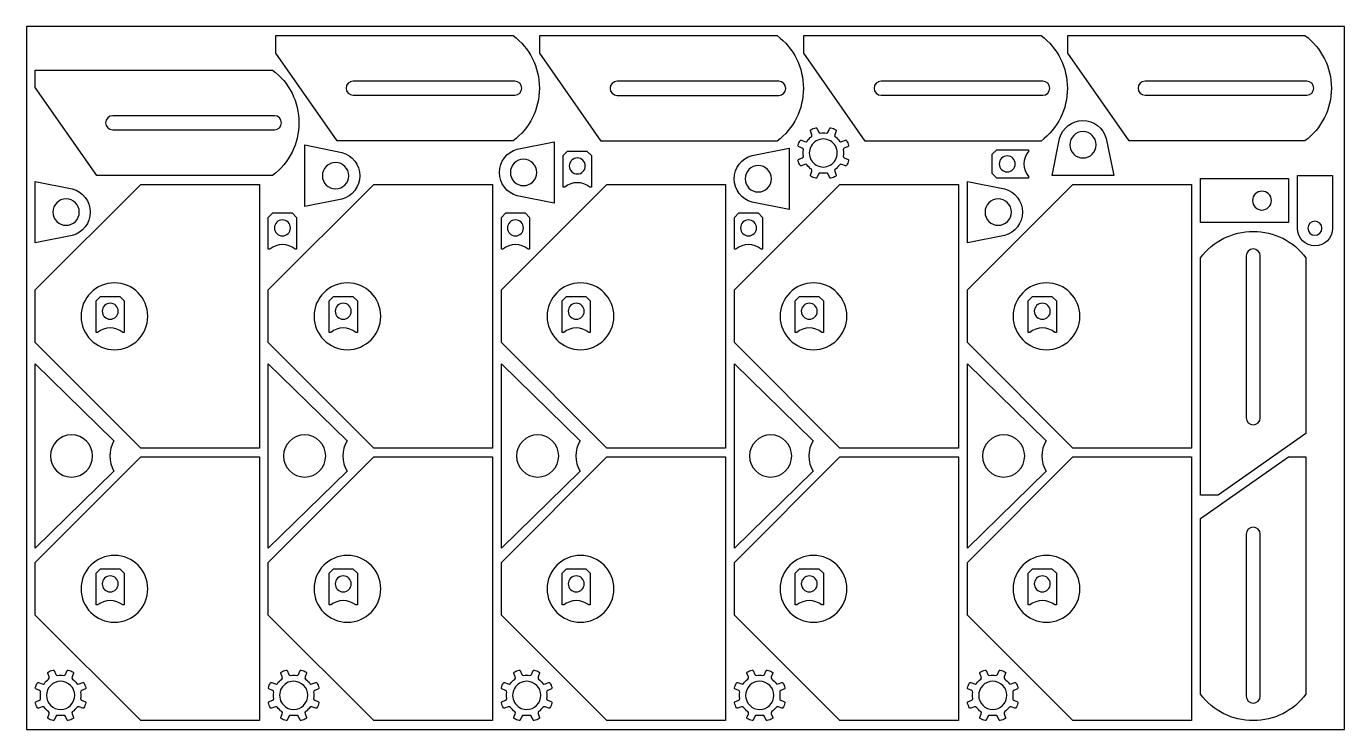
# Model space of a CAD drawing. Header units: metres. Extents: x 0 to 1500, y 0 to 800.
import ezdxf

# ---------------------------------------------------------------- set-up
doc = ezdxf.new("R2010")
doc.units = ezdxf.units.M

msp = doc.modelspace()

# ---------------------------------------------------------------- linework, layer by layer
for points in [[(0, 0), (1500, 0), (1500, 800), (0, 800)], [(130.2, 620.2), (265.2, 620.2), (265.2, 320.2), (130.2, 320.2), (10.2, 440.2), (10.2, 500.2)], [(395.3, 620.2), (530.3, 620.2), (530.3, 320.2), (395.3, 320.2), (275.3, 440.2), (275.3, 500.2)], [(660.5, 620.2), (795.5, 620.2), (795.5, 320.2), (660.5, 320.2), (540.5, 440.2), (540.5, 500.2)], [(925.7, 620.2), (1060.7, 620.2), (1060.7, 320.2), (925.7, 320.2), (805.7, 440.2), (805.7, 500.2)], [(1190.8, 620.2), (1325.8, 620.2), (1325.8, 320.2), (1190.8, 320.2), (1070.8, 440.2), (1070.8, 500.2)], [(1436, 576.8), (1336, 576.8), (1336, 626.8), (1436, 626.8)], [(130.2, 310.2), (265.2, 310.2), (265.2, 10.2), (130.2, 10.2), (10.2, 130.2), (10.2, 190.2)], [(395.3, 310.2), (530.3, 310.2), (530.3, 10.2), (395.3, 10.2), (275.3, 130.2), (275.3, 190.2)], [(660.5, 310.2), (795.5, 310.2), (795.5, 10.2), (660.5, 10.2), (540.5, 130.2), (540.5, 190.2)], [(925.7, 310.2), (1060.7, 310.2), (1060.7, 10.2), (925.7, 10.2), (805.7, 130.2), (805.7, 190.2)], [(1190.8, 310.2), (1325.8, 310.2), (1325.8, 10.2), (1190.8, 10.2), (1070.8, 130.2), (1070.8, 190.2)]]:
    msp.add_lwpolyline(points, close=True)
for points in [[(553.8, 669.7), (353.8, 669.7), (283.8, 769.7), (283.8, 789.7), (553.8, 789.7, -0.5)], [(854.2, 669.5), (654.2, 669.5), (584.2, 769.5), (584.2, 789.5), (854.2, 789.5, -0.5)], [(1154.6, 669.6), (954.6, 669.6), (884.6, 769.6), (884.6, 789.6), (1154.6, 789.6, -0.5)], [(1454.9, 669.7), (1254.9, 669.7), (1184.9, 769.7), (1184.9, 789.7), (1454.9, 789.7, -0.5)], [(280.2, 630.3), (80.2, 630.3), (10.2, 730.3), (10.2, 750.3), (280.2, 750.3, -0.5)], [(555.8, 721.7, 1), (555.8, 737.7), (371.8, 737.7, 1), (371.8, 721.7)], [(856.2, 721.5, 1), (856.2, 737.5), (672.2, 737.5, 1), (672.2, 721.5)], [(1156.6, 721.6, 1), (1156.6, 737.6), (972.6, 737.6, 1), (972.6, 721.6)], [(1456.9, 721.7, 1), (1456.9, 737.7), (1272.9, 737.7, 1), (1272.9, 721.7)], [(282.2, 682.3, 1), (282.2, 698.3), (98.2, 698.3, 1), (98.2, 682.3)], [(1175.7, 672.4, -0.767327), (1228.8, 672.4), (1237.3, 630.3), (1167.3, 630.3)], [(884.1, 652.5, -0.075308), (884.1, 659.4, 0.344881), (882.8, 661.5), (878.6, 663.3, -0.384176), (878, 664.5, -0.051863), (880.4, 670.2, -0.384176), (881.7, 670.7), (885.9, 668.9, 0.344881), (888.3, 669.6, -0.075308), (893.2, 674.5, 0.344881), (893.8, 676.8), (892.1, 681.1, -0.384176), (892.5, 682.3, -0.051863), (898.2, 684.7, -0.384176), (899.5, 684.1), (901.2, 679.9, 0.344881), (903.4, 678.7, -0.075309), (910.2, 678.7, 0.344881), (912.4, 679.9), (914.1, 684.1, -0.384176), (915.3, 684.7, -0.051863), (921.1, 682.3, -0.384176), (921.5, 681.1), (919.8, 676.8, 0.344881), (920.4, 674.5, -0.075309), (925.3, 669.6, 0.344881), (927.7, 668.9), (931.9, 670.7, -0.384176), (933.2, 670.2, -0.051863), (935.6, 664.5, -0.384176), (935, 663.3), (930.7, 661.5, 0.344881), (929.5, 659.4, -0.075309), (929.5, 652.5, 0.344881), (930.7, 650.4), (935, 648.6, -0.384176), (935.6, 647.4, -0.051863), (933.2, 641.7, -0.384176), (931.9, 641.2), (927.7, 643, 0.344881), (925.3, 642.3, -0.075309), (920.4, 637.4, 0.344881), (919.8, 635.1), (921.5, 630.8, -0.384176), (921.1, 629.6, -0.051863), (915.3, 627.2, -0.384176), (914.1, 627.8), (912.4, 632, 0.344881), (910.2, 633.2, -0.075309), (903.4, 633.2, 0.344881), (901.2, 632), (899.5, 627.8, -0.384176), (898.2, 627.2, -0.051863), (892.5, 629.6, -0.384176), (892.1, 630.8), (893.8, 635.1, 0.344881), (893.2, 637.4, -0.075309), (888.3, 642.3, 0.344881), (885.9, 643), (881.7, 641.2, -0.384176), (880.4, 641.7, -0.051863), (878, 647.4, -0.384176), (878.6, 648.6), (882.8, 650.4, 0.344881)], [(1217.3, 665.3, 1), (1187.3, 665.3, 1)], [(358.9, 656.6, -0.767327), (358.9, 603.5), (316.8, 595.1), (316.8, 665.1)], [(558.6, 607.2, -0.767327), (558.6, 660.3), (600.7, 668.8), (600.7, 598.8)], [(825.7, 600.1, -0.767327), (825.7, 653.2), (867.8, 661.6), (867.8, 591.6)], [(912.9, 670.7, 1), (900.7, 641.2, 1)], [(351.8, 615.1, 1), (351.8, 645.1, 1)], [(565.7, 648.8, 1), (565.7, 618.8, 1)], [(642.9, 653.2), (642.9, 617.2), (641.2, 617.2, 0.349215), (612.6, 617.2), (610.9, 617.2), (610.9, 653.2), (615.9, 658.2), (637.9, 658.2)], [(636, 641.2, 1), (617.8, 641.2, 1)], [(1104.1, 659.5), (1140.1, 659.5), (1140.1, 657.8, 0.349215), (1140.1, 629.2), (1140.1, 627.5), (1104.1, 627.5), (1099.1, 632.5), (1099.1, 654.5)], [(1116.1, 652.6, 1), (1116.1, 634.4, 1)], [(832.8, 641.6, 1), (832.8, 611.6, 1)], [(1446.2, 570.3), (1446.2, 630.3), (1486.2, 630.3), (1486.2, 570.3, -1)], [(52.3, 615.2, -0.767327), (52.3, 562.1), (10.2, 553.7), (10.2, 623.7)], [(1112.9, 615.2, -0.767327), (1112.9, 562.1), (1070.8, 553.7), (1070.8, 623.7)], [(45.2, 573.7, 1), (45.2, 603.7, 1)], [(1105.8, 573.7, 1), (1105.8, 603.7, 1)], [(1416.7, 601.8, 1), (1395.2, 601.8, 1)], [(307.3, 582.7), (307.3, 546.7), (305.7, 546.7, 0.349215), (277, 546.7), (275.3, 546.7), (275.3, 582.7), (280.3, 587.7), (302.3, 587.7)], [(572.5, 582.7), (572.5, 546.7), (570.8, 546.7, 0.349215), (542.2, 546.7), (540.5, 546.7), (540.5, 582.7), (545.5, 587.7), (567.5, 587.7)], [(837.7, 582.7), (837.7, 546.7), (836, 546.7, 0.349215), (807.3, 546.7), (805.7, 546.7), (805.7, 582.7), (810.7, 587.7), (832.7, 587.7)], [(300.4, 570.7, 1), (282.2, 570.7, 1)], [(565.6, 570.7, 1), (547.4, 570.7, 1)], [(830.8, 570.7, 1), (812.6, 570.7, 1)], [(1458.2, 570.3, 1), (1474.2, 570.3, 1)], [(1456, 536.8), (1456, 336.8), (1356, 266.8), (1336, 266.8), (1336, 536.8, -0.5)], [(1404, 538.8, 1), (1388, 538.8), (1388, 354.8, 1), (1404, 354.8)], [(100.2, 432.2, 1), (100.2, 508.2, 1)], [(365.3, 432.2, 1), (365.3, 508.2, 1)], [(630.5, 432.2, 1), (630.5, 508.2, 1)], [(895.7, 432.2, 1), (895.7, 508.2, 1)], [(1160.8, 432.2, 1), (1160.8, 508.2, 1)], [(111.4, 487.9), (111.4, 451.9), (109.7, 451.9, 0.349215), (81.1, 451.9), (79.4, 451.9), (79.4, 487.9), (84.4, 492.9), (106.4, 492.9)], [(104.5, 475.9, 1), (86.3, 475.9, 1)], [(376.6, 487.9), (376.6, 451.9), (374.9, 451.9, 0.349215), (346.3, 451.9), (344.6, 451.9), (344.6, 487.9), (349.6, 492.9), (371.6, 492.9)], [(369.7, 475.9, 1), (351.5, 475.9, 1)], [(641.7, 487.9), (641.7, 451.9), (640, 451.9, 0.349215), (611.4, 451.9), (609.7, 451.9), (609.7, 487.9), (614.7, 492.9), (636.7, 492.9)], [(634.8, 475.9, 1), (616.6, 475.9, 1)], [(906.9, 487.9), (906.9, 451.9), (905.2, 451.9, 0.349215), (876.6, 451.9), (874.9, 451.9), (874.9, 487.9), (879.9, 492.9), (901.9, 492.9)], [(900, 475.9, 1), (881.8, 475.9, 1)], [(1172, 487.9), (1172, 451.9), (1170.4, 451.9, 0.349215), (1141.7, 451.9), (1140, 451.9), (1140, 487.9), (1145, 492.9), (1167, 492.9)], [(1165.1, 475.9, 1), (1146.9, 475.9, 1)], [(10.2, 206.3), (10.2, 416.3), (99.7, 328.5, 0.280148), (99.7, 294.2)], [(275.3, 206.3), (275.3, 416.3), (364.9, 328.5, 0.280148), (364.9, 294.2)], [(540.5, 206.3), (540.5, 416.3), (630, 328.5, 0.280148), (630, 294.2)], [(805.7, 206.3), (805.7, 416.3), (895.2, 328.5, 0.280148), (895.2, 294.2)], [(1070.8, 206.3), (1070.8, 416.3), (1160.3, 328.5, 0.280148), (1160.3, 294.2)], [(51.4, 287.3, 1), (51.4, 335.3, 1)], [(316.6, 287.3, 1), (316.6, 335.3, 1)], [(581.7, 287.3, 1), (581.7, 335.3, 1)], [(846.9, 287.3, 1), (846.9, 335.3, 1)], [(1112, 287.3, 1), (1112, 335.3, 1)], [(1336, 40.2), (1336, 240.2), (1436, 310.2), (1456, 310.2), (1456, 40.2, -0.5)], [(1388, 38.2, 1), (1404, 38.2), (1404, 222.2, 1), (1388, 222.2)], [(100.2, 122.2, 1), (100.2, 198.2, 1)], [(365.3, 122.2, 1), (365.3, 198.2, 1)], [(630.5, 122.2, 1), (630.5, 198.2, 1)], [(895.7, 122.2, 1), (895.7, 198.2, 1)], [(1160.8, 122.2, 1), (1160.8, 198.2, 1)], [(111.4, 177.8), (111.4, 141.8), (109.7, 141.8, 0.349215), (81.1, 141.8), (79.4, 141.8), (79.4, 177.8), (84.4, 182.8), (106.4, 182.8)], [(376.6, 177.8), (376.6, 141.8), (374.9, 141.8, 0.349215), (346.3, 141.8), (344.6, 141.8), (344.6, 177.8), (349.6, 182.8), (371.6, 182.8)], [(641.7, 177.8), (641.7, 141.8), (640, 141.8, 0.349215), (611.4, 141.8), (609.7, 141.8), (609.7, 177.8), (614.7, 182.8), (636.7, 182.8)], [(906.9, 177.8), (906.9, 141.8), (905.2, 141.8, 0.349215), (876.6, 141.8), (874.9, 141.8), (874.9, 177.8), (879.9, 182.8), (901.9, 182.8)], [(1172, 177.8), (1172, 141.8), (1170.4, 141.8, 0.349215), (1141.7, 141.8), (1140, 141.8), (1140, 177.8), (1145, 182.8), (1167, 182.8)], [(104.5, 165.8, 1), (86.3, 165.8, 1)], [(369.7, 165.8, 1), (351.5, 165.8, 1)], [(634.8, 165.8, 1), (616.6, 165.8, 1)], [(900, 165.8, 1), (881.8, 165.8, 1)], [(1165.1, 165.8, 1), (1146.9, 165.8, 1)], [(16.2, 35.5, -0.075308), (16.2, 42.4, 0.344881), (15, 44.6), (10.8, 46.3, -0.384176), (10.2, 47.5, -0.051863), (12.6, 53.3, -0.384176), (13.9, 53.7), (18.1, 52, 0.344881), (20.5, 52.6, -0.075308), (25.3, 57.5, 0.344881), (26, 59.9), (24.3, 64.1, -0.384176), (24.7, 65.4, -0.051863), (30.4, 67.7, -0.384176), (31.6, 67.2), (33.4, 62.9, 0.344881), (35.5, 61.7, -0.075309), (42.4, 61.7, 0.344881), (44.6, 62.9), (46.3, 67.2, -0.384176), (47.5, 67.7, -0.051863), (53.3, 65.4, -0.384176), (53.7, 64.1), (52, 59.9, 0.344881), (52.6, 57.5, -0.075309), (57.5, 52.6, 0.344881), (59.9, 52), (64.1, 53.7, -0.384176), (65.4, 53.3, -0.051863), (67.7, 47.5, -0.384176), (67.2, 46.3), (62.9, 44.6, 0.344881), (61.7, 42.4, -0.075309), (61.7, 35.5, 0.344881), (62.9, 33.4), (67.2, 31.6, -0.384176), (67.7, 30.4, -0.051863), (65.4, 24.7, -0.384176), (64.1, 24.3), (59.9, 26, 0.344881), (57.5, 25.3, -0.075309), (52.6, 20.5, 0.344881), (52, 18.1), (53.7, 13.9, -0.384176), (53.3, 12.6, -0.051863), (47.5, 10.2, -0.384176), (46.3, 10.8), (44.6, 15, 0.344881), (42.4, 16.2, -0.075309), (35.5, 16.2, 0.344881), (33.4, 15), (31.6, 10.8, -0.384176), (30.4, 10.2, -0.051863), (24.7, 12.6, -0.384176), (24.3, 13.9), (26, 18.1, 0.344881), (25.3, 20.5, -0.075309), (20.5, 25.3, 0.344881), (18.1, 26), (13.9, 24.3, -0.384176), (12.6, 24.7, -0.051863), (10.2, 30.4, -0.384176), (10.8, 31.6), (15, 33.4, 0.344881)], [(281.4, 35.5, -0.075308), (281.4, 42.4, 0.344881), (280.2, 44.6), (276, 46.3, -0.384176), (275.4, 47.5, -0.051863), (277.8, 53.3, -0.384176), (279, 53.7), (283.3, 52, 0.344881), (285.6, 52.6, -0.075308), (290.5, 57.5, 0.344881), (291.2, 59.9), (289.4, 64.1, -0.384176), (289.9, 65.4, -0.051863), (295.6, 67.7, -0.384176), (296.8, 67.2), (298.6, 62.9, 0.344881), (300.7, 61.7, -0.075309), (307.6, 61.7, 0.344881), (309.7, 62.9), (311.5, 67.2, -0.384176), (312.7, 67.7, -0.051863), (318.4, 65.4, -0.384176), (318.9, 64.1), (317.1, 59.9, 0.344881), (317.8, 57.5, -0.075309), (322.7, 52.6, 0.344881), (325, 52), (329.3, 53.7, -0.384176), (330.5, 53.3, -0.051863), (332.9, 47.5, -0.384176), (332.3, 46.3), (328.1, 44.6, 0.344881), (326.9, 42.4, -0.075309), (326.9, 35.5, 0.344881), (328.1, 33.4), (332.3, 31.6, -0.384176), (332.9, 30.4, -0.051863), (330.5, 24.7, -0.384176), (329.3, 24.3), (325, 26, 0.344881), (322.7, 25.3, -0.075309), (317.8, 20.5, 0.344881), (317.1, 18.1), (318.9, 13.9, -0.384176), (318.4, 12.6, -0.051863), (312.7, 10.2, -0.384176), (311.5, 10.8), (309.7, 15, 0.344881), (307.6, 16.2, -0.075309), (300.7, 16.2, 0.344881), (298.6, 15), (296.8, 10.8, -0.384176), (295.6, 10.2, -0.051863), (289.9, 12.6, -0.384176), (289.4, 13.9), (291.2, 18.1, 0.344881), (290.5, 20.5, -0.075309), (285.6, 25.3, 0.344881), (283.3, 26), (279, 24.3, -0.384176), (277.8, 24.7, -0.051863), (275.4, 30.4, -0.384176), (276, 31.6), (280.2, 33.4, 0.344881)], [(546.6, 35.5, -0.075308), (546.6, 42.4, 0.344881), (545.3, 44.6), (541.1, 46.3, -0.384176), (540.5, 47.5, -0.051863), (542.9, 53.3, -0.384176), (544.2, 53.7), (548.4, 52, 0.344881), (550.8, 52.6, -0.075308), (555.7, 57.5, 0.344881), (556.3, 59.9), (554.6, 64.1, -0.384176), (555, 65.4, -0.051863), (560.7, 67.7, -0.384176), (562, 67.2), (563.7, 62.9, 0.344881), (565.9, 61.7, -0.075309), (572.7, 61.7, 0.344881), (574.9, 62.9), (576.6, 67.2, -0.384176), (577.8, 67.7, -0.051863), (583.6, 65.4, -0.384176), (584, 64.1), (582.3, 59.9, 0.344881), (582.9, 57.5, -0.075309), (587.8, 52.6, 0.344881), (590.2, 52), (594.4, 53.7, -0.384176), (595.7, 53.3, -0.051863), (598.1, 47.5, -0.384176), (597.5, 46.3), (593.2, 44.6, 0.344881), (592, 42.4, -0.075309), (592, 35.5, 0.344881), (593.2, 33.4), (597.5, 31.6, -0.384176), (598.1, 30.4, -0.051863), (595.7, 24.7, -0.384176), (594.4, 24.3), (590.2, 26, 0.344881), (587.8, 25.3, -0.075309), (582.9, 20.5, 0.344881), (582.3, 18.1), (584, 13.9, -0.384176), (583.6, 12.6, -0.051863), (577.8, 10.2, -0.384176), (576.6, 10.8), (574.9, 15, 0.344881), (572.7, 16.2, -0.075309), (565.9, 16.2, 0.344881), (563.7, 15), (562, 10.8, -0.384176), (560.7, 10.2, -0.051863), (555, 12.6, -0.384176), (554.6, 13.9), (556.3, 18.1, 0.344881), (555.7, 20.5, -0.075309), (550.8, 25.3, 0.344881), (548.4, 26), (544.2, 24.3, -0.384176), (542.9, 24.7, -0.051863), (540.5, 30.4, -0.384176), (541.1, 31.6), (545.3, 33.4, 0.344881)], [(811.7, 35.5, -0.075308), (811.7, 42.4, 0.344881), (810.5, 44.6), (806.3, 46.3, -0.384176), (805.7, 47.5, -0.051863), (808.1, 53.3, -0.384176), (809.3, 53.7), (813.6, 52, 0.344881), (815.9, 52.6, -0.075308), (820.8, 57.5, 0.344881), (821.5, 59.9), (819.7, 64.1, -0.384176), (820.2, 65.4, -0.051863), (825.9, 67.7, -0.384176), (827.1, 67.2), (828.9, 62.9, 0.344881), (831, 61.7, -0.075309), (837.9, 61.7, 0.344881), (840, 62.9), (841.8, 67.2, -0.384176), (843, 67.7, -0.051863), (848.7, 65.4, -0.384176), (849.2, 64.1), (847.4, 59.9, 0.344881), (848.1, 57.5, -0.075309), (853, 52.6, 0.344881), (855.3, 52), (859.6, 53.7, -0.384176), (860.8, 53.3, -0.051863), (863.2, 47.5, -0.384176), (862.6, 46.3), (858.4, 44.6, 0.344881), (857.2, 42.4, -0.075309), (857.2, 35.5, 0.344881), (858.4, 33.4), (862.6, 31.6, -0.384176), (863.2, 30.4, -0.051863), (860.8, 24.7, -0.384176), (859.6, 24.3), (855.3, 26, 0.344881), (853, 25.3, -0.075309), (848.1, 20.5, 0.344881), (847.4, 18.1), (849.2, 13.9, -0.384176), (848.7, 12.6, -0.051863), (843, 10.2, -0.384176), (841.8, 10.8), (840, 15, 0.344881), (837.9, 16.2, -0.075309), (831, 16.2, 0.344881), (828.9, 15), (827.1, 10.8, -0.384176), (825.9, 10.2, -0.051863), (820.2, 12.6, -0.384176), (819.7, 13.9), (821.5, 18.1, 0.344881), (820.8, 20.5, -0.075309), (815.9, 25.3, 0.344881), (813.6, 26), (809.3, 24.3, -0.384176), (808.1, 24.7, -0.051863), (805.7, 30.4, -0.384176), (806.3, 31.6), (810.5, 33.4, 0.344881)], [(1076.9, 35.5, -0.075308), (1076.9, 42.4, 0.344881), (1075.7, 44.6), (1071.4, 46.3, -0.384176), (1070.8, 47.5, -0.051863), (1073.2, 53.3, -0.384176), (1074.5, 53.7), (1078.7, 52, 0.344881), (1081.1, 52.6, -0.075308), (1086, 57.5, 0.344881), (1086.6, 59.9), (1084.9, 64.1, -0.384176), (1085.3, 65.4, -0.051863), (1091.1, 67.7, -0.384176), (1092.3, 67.2), (1094, 62.9, 0.344881), (1096.2, 61.7, -0.075309), (1103, 61.7, 0.344881), (1105.2, 62.9), (1106.9, 67.2, -0.384176), (1108.2, 67.7, -0.051863), (1113.9, 65.4, -0.384176), (1114.3, 64.1), (1112.6, 59.9, 0.344881), (1113.2, 57.5, -0.075309), (1118.1, 52.6, 0.344881), (1120.5, 52), (1124.7, 53.7, -0.384176), (1126, 53.3, -0.051863), (1128.4, 47.5, -0.384176), (1127.8, 46.3), (1123.6, 44.6, 0.344881), (1122.3, 42.4, -0.075309), (1122.3, 35.5, 0.344881), (1123.6, 33.4), (1127.8, 31.6, -0.384176), (1128.4, 30.4, -0.051863), (1126, 24.7, -0.384176), (1124.7, 24.3), (1120.5, 26, 0.344881), (1118.1, 25.3, -0.075309), (1113.2, 20.5, 0.344881), (1112.6, 18.1), (1114.3, 13.9, -0.384176), (1113.9, 12.6, -0.051863), (1108.2, 10.2, -0.384176), (1106.9, 10.8), (1105.2, 15, 0.344881), (1103, 16.2, -0.075309), (1096.2, 16.2, 0.344881), (1094, 15), (1092.3, 10.8, -0.384176), (1091.1, 10.2, -0.051863), (1085.3, 12.6, -0.384176), (1084.9, 13.9), (1086.6, 18.1, 0.344881), (1086, 20.5, -0.075309), (1081.1, 25.3, 0.344881), (1078.7, 26), (1074.5, 24.3, -0.384176), (1073.2, 24.7, -0.051863), (1070.8, 30.4, -0.384176), (1071.4, 31.6), (1075.7, 33.4, 0.344881)], [(45.1, 53.8, 1), (32.9, 24.2, 1)], [(310.3, 53.8, 1), (298, 24.2, 1)], [(575.4, 53.8, 1), (563.2, 24.2, 1)], [(840.6, 53.8, 1), (828.3, 24.2, 1)], [(1105.7, 53.8, 1), (1093.5, 24.2, 1)]]:
    msp.add_lwpolyline(points, format="xyb", close=True)

doc.saveas('drawing.dxf')
